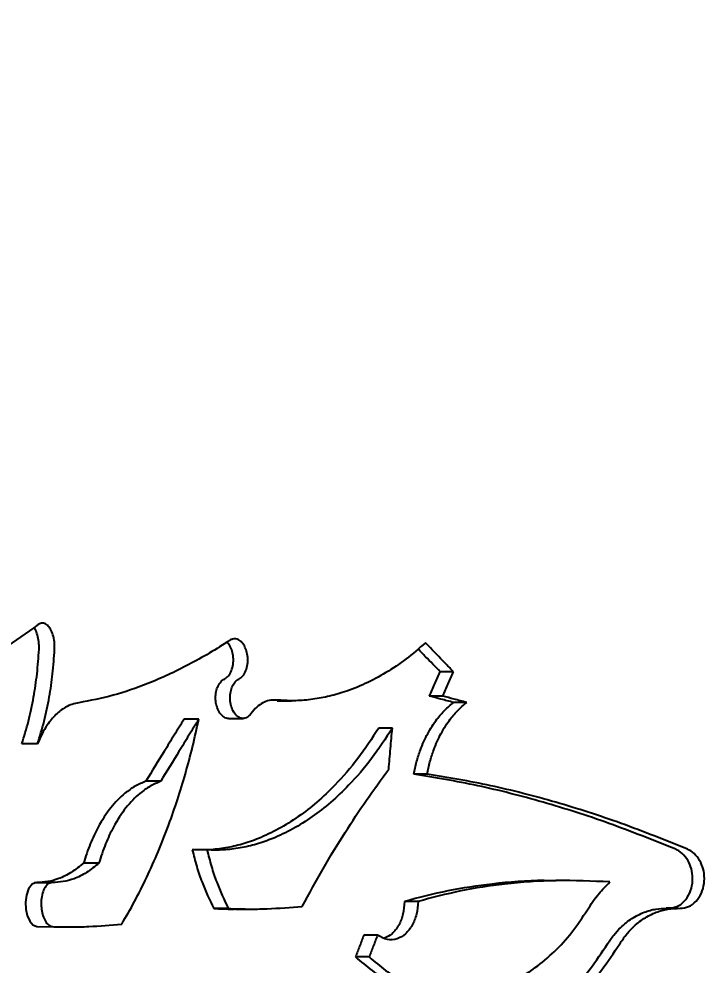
# Model space of a CAD drawing. Header units: millimetres. Extents: x 8 to 871, y 8 to 585.
# Drawn here: x 324.31 to 331.92, y 288.2 to 298.77 of the extents above; entities that cross this region are included whole.
import ezdxf

# ---------------------------------------------------------------- set-up
doc = ezdxf.new("R2010")
doc.units = ezdxf.units.MM
doc.layers.add('DIMENSIONS', color=2, linetype='Continuous')
doc.layers.add('OUTLINE', color=7, linetype='Continuous', lineweight=25)
doc.styles.add('SLDTEXTSTYLE0', font='TXT', dxfattribs={"width": 0.75})
doc.dimstyles.new('SLDDIMSTYLE8', dxfattribs={"dimtxt": 3.5, "dimasz": 2, "dimexe": 0, "dimexo": 0.0625, "dimgap": 0.875, "dimtad": 1, "dimdec": 4, "dimzin": 12, "dimdsep": 46, "dimtxsty": 'SLDTEXTSTYLE0', "dimsah": 1, "dimcen": 0.09, "dimazin": 3, "dimtfac": 1, "dimtofl": 0, "dimtmove": 0, "dimatfit": 3, "dimfxl": 0, "dimfrac": 2, "dimtolj": 1, "dimtzin": 12, "dimarcsym": 0})

# ---------------------------------------------------------------- blocks, each defined once
blk = doc.blocks.new('_D_13')
at = {"layer": 'DIMENSIONS'}
blk.add_arc((306.209, 330.135), 79.007, 79, 90, dxfattribs=at)
for points in [[(306.209, 409.142), (308.202, 408.617), (308.215, 409.617)], [(321.284, 407.69), (319.405, 408.539), (319.227, 407.555)]]:
    blk.add_solid(points, dxfattribs=at)
at = {"layer": 'DIMENSIONS', "insert": (310.711, 413.607), "char_height": 3.5, "attachment_point": 1, "rotation": 354.5, "style": 'SLDTEXTSTYLE0'}
blk.add_mtext('11°', dxfattribs=at)

msp = doc.modelspace()

# ---------------------------------------------------------------- linework, layer by layer
at = {"layer": 'OUTLINE'}
for p, q in [((329.16551, 291.4756), (329.01769, 291.4756)), ((327.19457, 291.15099), (327.35439, 291.15099)), ((329.04828, 291.20185), (328.89974, 291.20185)), ((329.3141, 291.13219), (329.16712, 291.13219)), ((326.31888, 290.94675), (326.15419, 290.94675)), ((326.65061, 290.95349), (326.81342, 290.95349)), ((328.48266, 290.84521), (328.33075, 290.84521)), ((324.51569, 290.67105), (324.34033, 290.67105)), ((325.89231, 290.25094), (325.72503, 290.25094)), ((328.87248, 290.33152), (328.72281, 290.33152)), ((326.4098, 289.48393), (326.24549, 289.48393)), ((325.20165, 289.33655), (325.03018, 289.33655)), ((324.65501, 289.11624), (324.47894, 289.11624)), ((330.45777, 289.14187), (330.31174, 289.14187)), ((328.77003, 288.90783), (328.61961, 288.90783)), ((326.64835, 288.8287), (326.48537, 288.8287)), ((326.72741, 288.82324), (326.89145, 288.82324)), ((331.67951, 288.83219), (331.54534, 288.83219)), ((324.51133, 288.6267), (324.69884, 288.62365)), ((324.69709, 288.62345), (324.87328, 288.62345)), ((328.31741, 288.53299), (328.16427, 288.53299)), ((328.2243, 288.28805), (328.07058, 288.28805))]:
    msp.add_line(p, q, dxfattribs=at)
at = {"layer": 'OUTLINE', "flags": 128}
msp.add_lwpolyline([(324.48075, 289.11102), (324.45391, 289.1008), (324.41571, 289.05024), (324.39124, 288.97975), (324.38118, 288.89945), (324.38522, 288.82132), (324.40089, 288.7496), (324.42832, 288.68762), (324.46372, 288.64609), (324.50621, 288.62718), (324.51133, 288.6267), (324.51133, 288.6267)], dxfattribs=at)
at = {"layer": 'OUTLINE'}
for points, knots in [([(324.52414, 292.0019), (324.39359, 291.90865), (324.13248, 291.72215), (323.77011, 291.52153), (323.43372, 291.37079), (323.23022, 291.31104), (323.1283, 291.28111)], [0, 0, 0, 0, 0.267322121, 0.534648056, 0.766912013, 1, 1, 1, 1]), ([(324.53181, 291.72554), (324.53207, 291.7533), (324.53258, 291.80883), (324.51564, 291.88679), (324.49477, 291.94178), (324.47802, 291.9612), (324.47317, 291.96682)], [0, 0, 0, 0, 0.29404233, 0.58822427, 0.88087991, 1, 1, 1, 1]), ([(324.70593, 291.72554), (324.70615, 291.75338), (324.70661, 291.80907), (324.68986, 291.88846), (324.66219, 291.95387), (324.62497, 292.00033), (324.58132, 292.02192), (324.5466, 292.01664), (324.52821, 292.00457), (324.52414, 292.0019)], [0, 0, 0, 0, 0.1521984, 0.30447515, 0.45573195, 0.61190291, 0.7774983, 0.95080127, 1, 1, 1, 1]), ([(326.76615, 291.39331), (326.78156, 291.40323), (326.81241, 291.42309), (326.84673, 291.48345), (326.86563, 291.55661), (326.86787, 291.63349), (326.85502, 291.70579), (326.82893, 291.76821), (326.79164, 291.81593), (326.74589, 291.84271), (326.70219, 291.84444), (326.67665, 291.83125), (326.66664, 291.82607)], [0, 0, 0, 0, 0.11034703, 0.22094103, 0.32457102, 0.42231357, 0.51779006, 0.61340148, 0.71355498, 0.81925669, 0.929148, 1, 1, 1, 1]), ([(326.66664, 291.82607), (326.58969, 291.77716), (326.43567, 291.67926), (326.20556, 291.55185), (325.97659, 291.43866), (325.69325, 291.31773), (325.35678, 291.20167), (325.10342, 291.15247), (324.97644, 291.12781)], [0, 0, 0, 0, 0.13329164, 0.26678646, 0.40007825, 0.53357338, 0.76624501, 1, 1, 1, 1]), ([(326.60416, 291.39331), (326.6197, 291.40326), (326.65083, 291.42319), (326.68543, 291.48391), (326.70433, 291.55732), (326.70647, 291.63419), (326.69339, 291.70572), (326.6688, 291.76669), (326.64533, 291.79307), (326.63402, 291.80578)], [0, 0, 0, 0, 0.15831399, 0.31701291, 0.46488371, 0.60354964, 0.73862429, 0.8740572, 1, 1, 1, 1]), ([(328.85327, 291.79865), (328.78134, 291.73645), (328.63697, 291.61158), (328.41109, 291.46099), (328.18032, 291.33755), (327.96198, 291.25092), (327.75786, 291.19387), (327.56847, 291.16107), (327.3787, 291.14684), (327.25309, 291.15474), (327.19028, 291.15868)], [0, 0, 0, 0, 0.13774589, 0.27649121, 0.41422781, 0.55290572, 0.6637009, 0.77449573, 0.88724859, 1, 1, 1, 1]), ([(329.16551, 291.4756), (329.13827, 291.50361), (329.0838, 291.55964), (328.97954, 291.66732), (328.90294, 291.74699), (328.85327, 291.79865)], [0, 0, 0, 0, 0.26012241, 0.52024846, 1, 1, 1, 1]), ([(324.34033, 290.67105), (324.36603, 290.75341), (324.41742, 290.91815), (324.47285, 291.18262), (324.51312, 291.45214), (324.52555, 291.63397), (324.53181, 291.72554)], [0, 0, 0, 0, 0.25989082, 0.51980227, 0.75815603, 1, 1, 1, 1]), ([(324.51569, 290.67105), (324.54127, 290.75357), (324.59244, 290.91863), (324.64749, 291.18327), (324.68742, 291.45264), (324.69973, 291.63414), (324.70593, 291.72554)], [0, 0, 0, 0, 0.260134473, 0.520287931, 0.758422645, 1, 1, 1, 1]), ([(329.01769, 291.4756), (328.9904, 291.5035), (328.93583, 291.5593), (328.85329, 291.64403), (328.79833, 291.70085), (328.77035, 291.72977)], [0, 0, 0, 0, 0.32932544, 0.65864085, 1, 1, 1, 1]), ([(328.89974, 291.20185), (328.90971, 291.22505), (328.92964, 291.27144), (328.96893, 291.36269), (328.99832, 291.43074), (329.01769, 291.4756)], [0, 0, 0, 0, 0.25419672, 0.50839076, 1, 1, 1, 1]), ([(329.04828, 291.20185), (329.05821, 291.22509), (329.07805, 291.27157), (329.1171, 291.36281), (329.14629, 291.43082), (329.16551, 291.4756)], [0, 0, 0, 0, 0.25465026, 0.50930447, 1, 1, 1, 1]), ([(326.65053, 290.95432), (326.64952, 290.95404), (326.63215, 290.94927), (326.59727, 290.96677), (326.5535, 291.00721), (326.52161, 291.07156), (326.50597, 291.14549), (326.50565, 291.22007), (326.51957, 291.28799), (326.54657, 291.34401), (326.57651, 291.37783), (326.59735, 291.3895), (326.60416, 291.39331)], [0, 0, 0, 0, 0.00792724, 0.13648547, 0.26493813, 0.38868611, 0.504013, 0.61261317, 0.7221003, 0.82834549, 0.94395243, 1, 1, 1, 1]), ([(326.90195, 291.00646), (326.888, 290.99125), (326.86009, 290.96084), (326.80965, 290.94896), (326.76009, 290.96442), (326.71646, 291.00687), (326.68466, 291.06994), (326.66873, 291.14379), (326.66808, 291.21858), (326.68172, 291.28704), (326.70856, 291.34352), (326.73846, 291.37768), (326.7593, 291.38944), (326.76615, 291.39331)], [0, 0, 0, 0, 0.10296351, 0.2059629, 0.30791416, 0.40980493, 0.5084011, 0.60097558, 0.68836374, 0.77669932, 0.86223197, 0.95469121, 1, 1, 1, 1]), ([(324.97644, 291.12781), (324.95123, 291.12326), (324.90052, 291.1141), (324.81421, 291.07411), (324.71881, 291.00196), (324.63259, 290.89673), (324.56484, 290.78383), (324.53215, 290.70881), (324.51569, 290.67105)], [0, 0, 0, 0, 0.13933702, 0.28028393, 0.49413456, 0.71423907, 0.85614212, 1, 1, 1, 1]), ([(327.19028, 291.15868), (327.16127, 291.15873), (327.1081, 291.15881), (327.03308, 291.12872), (326.9639, 291.08185), (326.92316, 291.03227), (326.90195, 291.00646)], [0, 0, 0, 0, 0.27624056, 0.5062511, 0.74298338, 1, 1, 1, 1]), ([(328.72281, 290.33152), (328.73247, 290.37776), (328.75192, 290.47086), (328.80178, 290.62419), (328.87516, 290.78812), (328.96985, 290.93461), (329.06846, 291.04995), (329.13407, 291.10465), (329.16712, 291.13219)], [0, 0, 0, 0, 0.135535965, 0.272919424, 0.477570581, 0.688084697, 0.842931845, 1, 1, 1, 1]), ([(328.87248, 290.33152), (328.88208, 290.37778), (328.90142, 290.47093), (328.95103, 290.62442), (329.02412, 290.7886), (329.11837, 290.9351), (329.21633, 291.05023), (329.28135, 291.10474), (329.3141, 291.13219)], [0, 0, 0, 0, 0.13587617, 0.27359217, 0.47870427, 0.68969977, 0.84375024, 1, 1, 1, 1]), ([(329.16712, 291.13219), (329.14354, 291.1383), (329.09638, 291.15053), (329.00713, 291.17375), (328.94176, 291.19086), (328.89974, 291.20185)], [0, 0, 0, 0, 0.26316824, 0.52632412, 1, 1, 1, 1]), ([(329.3141, 291.13219), (329.29052, 291.13834), (329.24337, 291.15063), (329.15465, 291.17385), (329.08979, 291.19092), (329.04828, 291.20185)], [0, 0, 0, 0, 0.264669103, 0.529345998, 1, 1, 1, 1]), ([(325.45621, 288.65328), (325.50444, 288.73651), (325.60107, 288.90331), (325.73712, 289.175), (325.86553, 289.46201), (325.97999, 289.75259), (326.08132, 290.04362), (326.17005, 290.33386), (326.25054, 290.63442), (326.2961, 290.84264), (326.31888, 290.94675)], [0, 0, 0, 0, 0.132008806, 0.264529159, 0.396542232, 0.529091288, 0.646019686, 0.76294567, 0.881472098, 1, 1, 1, 1]), ([(326.15419, 290.94675), (326.11699, 290.88626), (326.0426, 290.76528), (325.89924, 290.5327), (325.79378, 290.36213), (325.72503, 290.25094)], [0, 0, 0, 0, 0.258237068, 0.516475281, 1, 1, 1, 1]), ([(326.31888, 290.94675), (326.28178, 290.88606), (326.2076, 290.76469), (326.06511, 290.53212), (325.9604, 290.36174), (325.89231, 290.25094)], [0, 0, 0, 0, 0.25909762, 0.51819296, 1, 1, 1, 1]), ([(328.48266, 290.84521), (328.40686, 290.72893), (328.25423, 290.4948), (328.01939, 290.22516), (327.79589, 290.01292), (327.58679, 289.84956), (327.37033, 289.71392), (327.16149, 289.61393), (326.96457, 289.54521), (326.77968, 289.5023), (326.59417, 289.47927), (326.47126, 289.48237), (326.4098, 289.48393)], [0, 0, 0, 0, 0.13178906, 0.26536587, 0.3637701, 0.46217694, 0.56341808, 0.66466154, 0.74770406, 0.83074703, 0.91537301, 1, 1, 1, 1]), ([(328.33075, 290.84521), (328.25472, 290.72928), (328.10165, 290.49586), (327.86591, 290.22649), (327.64105, 290.01393), (327.43004, 289.84992), (327.21168, 289.71389), (327.00122, 289.61364), (326.80305, 289.54538), (326.61716, 289.50104), (326.49366, 289.48966), (326.43137, 289.48392)], [0, 0, 0, 0, 0.143290955, 0.288507762, 0.396364994, 0.504225316, 0.615189312, 0.726155167, 0.816905646, 0.907658065, 1, 1, 1, 1]), ([(328.44212, 290.38542), (328.44549, 290.42379), (328.45225, 290.50052), (328.46576, 290.65379), (328.4759, 290.76868), (328.48266, 290.84521)], [0, 0, 0, 0, 0.25033971, 0.50067881, 1, 1, 1, 1]), ([(327.47594, 288.85244), (327.5526, 288.9937), (327.70592, 289.27622), (327.94635, 289.67023), (328.19051, 290.04151), (328.35821, 290.27074), (328.44212, 290.38542)], [0, 0, 0, 0, 0.26068809, 0.52137591, 0.76054507, 1, 1, 1, 1]), ([(325.72503, 290.25094), (325.68532, 290.23406), (325.60545, 290.20009), (325.47309, 290.1064), (325.3305, 289.96175), (325.20213, 289.76555), (325.10116, 289.55412), (325.05399, 289.40951), (325.03018, 289.33655)], [0, 0, 0, 0, 0.13500476, 0.2715543, 0.47641584, 0.68728892, 0.84221675, 1, 1, 1, 1]), ([(325.89231, 290.25094), (325.85262, 290.23395), (325.77277, 290.19976), (325.64099, 290.10564), (325.49951, 289.96087), (325.3723, 289.76505), (325.27213, 289.55398), (325.22529, 289.40946), (325.20165, 289.33655)], [0, 0, 0, 0, 0.13553723, 0.27265592, 0.47676311, 0.68685117, 0.8419983, 1, 1, 1, 1]), ([(331.6511, 289.49094), (331.40171, 289.59093), (330.90203, 289.79125), (330.16301, 290.02495), (329.43235, 290.21318), (328.95962, 290.29203), (328.72281, 290.33152)], [0, 0, 0, 0, 0.24769576, 0.49629046, 0.74767097, 1, 1, 1, 1]), ([(331.78365, 289.49094), (331.53579, 289.5909), (331.03917, 289.79117), (330.3045, 290.02487), (329.57803, 290.21315), (329.10796, 290.29201), (328.87248, 290.33152)], [0, 0, 0, 0, 0.24767774, 0.4962608, 0.74765199, 1, 1, 1, 1]), ([(326.24549, 289.48393), (326.26145, 289.42205), (326.29337, 289.29828), (326.36889, 289.07334), (326.43968, 288.92466), (326.48537, 288.8287)], [0, 0, 0, 0, 0.26173308, 0.52347226, 1, 1, 1, 1]), ([(326.4098, 289.48393), (326.42569, 289.42199), (326.45747, 289.29812), (326.53256, 289.07324), (326.60296, 288.92456), (326.64835, 288.8287)], [0, 0, 0, 0, 0.262148079, 0.524299925, 1, 1, 1, 1]), ([(331.56766, 288.83185), (331.59993, 288.83499), (331.6645, 288.84127), (331.74978, 288.90404), (331.81133, 288.99688), (331.84202, 289.10777), (331.84141, 289.22069), (331.81312, 289.32522), (331.76052, 289.41329), (331.70217, 289.46601), (331.66327, 289.48501), (331.6511, 289.49094)], [0, 0, 0, 0, 0.13056162, 0.26129976, 0.38627634, 0.5038849, 0.61466487, 0.72301828, 0.83317255, 0.94784118, 1, 1, 1, 1]), ([(331.70076, 288.83185), (331.73267, 288.83496), (331.79652, 288.84116), (331.88095, 288.90326), (331.94221, 288.99527), (331.97322, 289.10574), (331.97314, 289.21896), (331.94522, 289.32421), (331.89281, 289.41289), (331.83457, 289.46593), (331.79576, 289.485), (331.78365, 289.49094)], [0, 0, 0, 0, 0.12947484, 0.2591072, 0.38349726, 0.50128876, 0.61285517, 0.72212926, 0.83300791, 0.94790292, 1, 1, 1, 1]), ([(325.03018, 289.33655), (324.98476, 289.29979), (324.89392, 289.22627), (324.75882, 289.16149), (324.62899, 289.12406), (324.54704, 289.12174), (324.50586, 289.12058)], [0, 0, 0, 0, 0.26865082, 0.53728663, 0.76748239, 1, 1, 1, 1]), ([(325.20165, 289.33655), (325.15627, 289.29962), (325.0655, 289.22575), (324.93091, 289.16109), (324.80208, 289.12399), (324.72112, 289.12172), (324.68044, 289.12058)], [0, 0, 0, 0, 0.27016189, 0.54031112, 0.76900344, 1, 1, 1, 1]), ([(324.68044, 289.12058), (324.66259, 289.11691), (324.62935, 289.11008), (324.58963, 289.05544), (324.56464, 288.98383), (324.55414, 288.90214), (324.55855, 288.82066), (324.57484, 288.74552), (324.60239, 288.68381), (324.64061, 288.63803), (324.67002, 288.63068), (324.68593, 288.6267)], [0, 0, 0, 0, 0.13764956, 0.2564534, 0.36717999, 0.47271899, 0.5717785, 0.66994135, 0.77392072, 0.87766387, 1, 1, 1, 1]), ([(330.3139, 289.13737), (330.26973, 289.13876), (330.02609, 289.1464), (329.62108, 289.11002), (329.09869, 289.03471), (328.77949, 288.95018), (328.61961, 288.90783)], [0, 0, 0, 0, 0.07411326, 0.40881901, 0.7038752, 1, 1, 1, 1]), ([(330.91653, 289.12609), (330.71639, 289.13468), (330.31611, 289.15186), (329.76052, 289.1114), (329.24316, 289.03348), (328.92792, 288.94977), (328.77003, 288.90783)], [0, 0, 0, 0, 0.26707045, 0.53414491, 0.76665301, 1, 1, 1, 1]), ([(330.66431, 288.81411), (330.68419, 288.84532), (330.72393, 288.90774), (330.80613, 289.01542), (330.87357, 289.08302), (330.91653, 289.12609)], [0, 0, 0, 0, 0.26632021, 0.53264189, 1, 1, 1, 1]), ([(328.77003, 288.90783), (328.76616, 288.85961), (328.75842, 288.7632), (328.70673, 288.63619), (328.63135, 288.53853), (328.535, 288.48127), (328.42442, 288.47014), (328.35395, 288.51153), (328.31741, 288.53299)], [0, 0, 0, 0, 0.15402876, 0.30793588, 0.46929932, 0.63433094, 0.81034904, 1, 1, 1, 1]), ([(328.61961, 288.90783), (328.61575, 288.85976), (328.60804, 288.76366), (328.5563, 288.6379), (328.48459, 288.54096), (328.42459, 288.51109), (328.39594, 288.49683)], [0, 0, 0, 0, 0.24942291, 0.49862935, 0.7606388, 1, 1, 1, 1]), ([(326.48537, 288.8287), (326.55694, 288.82566), (326.63754, 288.82224), (326.71988, 288.82355), (326.7291, 288.8237)], [0, 0, 0, 0, 0.888049811, 1, 1, 1, 1]), ([(326.64835, 288.8287), (326.72018, 288.82635), (326.86382, 288.82164), (327.13835, 288.82537), (327.34454, 288.8419), (327.47594, 288.85244)], [0, 0, 0, 0, 0.26618333, 0.53236562, 1, 1, 1, 1]), ([(328.2243, 288.28805), (328.28465, 288.23548), (328.40556, 288.13018), (328.60152, 288.01339), (328.8053, 287.9282), (329.01594, 287.87923), (329.23031, 287.86476), (329.44707, 287.88558), (329.66353, 287.94288), (329.87669, 288.03548), (330.08923, 288.16663), (330.2959, 288.34119), (330.49393, 288.556), (330.6076, 288.7282), (330.66431, 288.81411)], [0, 0, 0, 0, 0.08077936, 0.161824, 0.24261091, 0.32332607, 0.40429084, 0.48500249, 0.56683942, 0.6489332, 0.73074737, 0.8203865, 0.91039416, 1, 1, 1, 1]), ([(330.88865, 288.43365), (330.91102, 288.46704), (330.9561, 288.53434), (331.04623, 288.63155), (331.15967, 288.72207), (331.29331, 288.78892), (331.42381, 288.82671), (331.50755, 288.82922), (331.54635, 288.83038)], [0, 0, 0, 0, 0.13549119, 0.27306905, 0.46774128, 0.66801261, 0.84616621, 1, 1, 1, 1]), ([(331.02577, 288.43365), (331.04803, 288.46708), (331.0929, 288.53445), (331.18246, 288.6316), (331.29504, 288.7219), (331.42766, 288.78894), (331.56441, 288.82818), (331.65497, 288.83062), (331.70076, 288.83185)], [0, 0, 0, 0, 0.13217447, 0.26639269, 0.45514683, 0.64933099, 0.82271033, 1, 1, 1, 1]), ([(324.68593, 288.6267), (324.75212, 288.62513), (324.8845, 288.622), (325.13939, 288.62714), (325.33284, 288.6431), (325.45621, 288.65328)], [0, 0, 0, 0, 0.26593901, 0.53187852, 1, 1, 1, 1]), ([(328.16427, 288.53299), (328.15632, 288.51226), (328.14042, 288.47079), (328.10917, 288.38914), (328.08592, 288.32823), (328.07058, 288.28805)], [0, 0, 0, 0, 0.2539671, 0.50793349, 1, 1, 1, 1]), ([(328.31741, 288.53299), (328.30949, 288.51222), (328.29366, 288.47069), (328.2626, 288.38904), (328.23951, 288.32816), (328.2243, 288.28805)], [0, 0, 0, 0, 0.254388467, 0.508770161, 1, 1, 1, 1]), ([(328.53435, 287.42377), (328.61856, 287.38942), (328.78725, 287.32062), (329.05101, 287.27285), (329.31872, 287.26578), (329.58826, 287.30495), (329.85561, 287.3876), (330.11677, 287.51321), (330.36781, 287.68155), (330.60448, 287.88989), (330.82874, 288.13702), (330.95922, 288.33345), (331.02577, 288.43365)], [0, 0, 0, 0, 0.0997207, 0.19976379, 0.2994923, 0.39922646, 0.49927637, 0.59899686, 0.69815682, 0.79764488, 0.89678115, 1, 1, 1, 1]), ([(329.19395, 287.27635), (329.27871, 287.2859), (329.45441, 287.3057), (329.71903, 287.39114), (329.98304, 287.51802), (330.2367, 287.68917), (330.47568, 287.90053), (330.69726, 288.14626), (330.8253, 288.33853), (330.88865, 288.43365)], [0, 0, 0, 0, 0.13560618, 0.28111177, 0.42613661, 0.57025337, 0.71485031, 0.85892807, 1, 1, 1, 1]), ([(328.07058, 288.28805), (328.13162, 288.23523), (328.2539, 288.12943), (328.45202, 288.01219), (328.65801, 287.92775), (328.86222, 287.87856), (328.99818, 287.87434), (329.06196, 287.87236)], [0, 0, 0, 0, 0.20469587, 0.41006605, 0.61478545, 0.81930122, 1, 1, 1, 1])]:
    msp.add_open_spline(points, degree=3, knots=knots, dxfattribs=at)

# ---------------------------------------------------------------- dimensions: what is measured, and where the dimension line sits
at = {"layer": 'DIMENSIONS'}
dim = msp.add_angular_dim_2l(base=(313.78135, 408.77823), line1=((306.20884, 330.13474), (325.5883, 429.83342)), line2=((306.20884, 431.85122), (306.20884, 158.80087)), dimstyle='SLDDIMSTYLE8', dxfattribs=at)
dim.commit()
dim.dimension.update_dxf_attribs({"geometry": '_D_13', "text_midpoint": (313.78135, 408.77823), "dimtype": 162})

doc.saveas('drawing.dxf')
